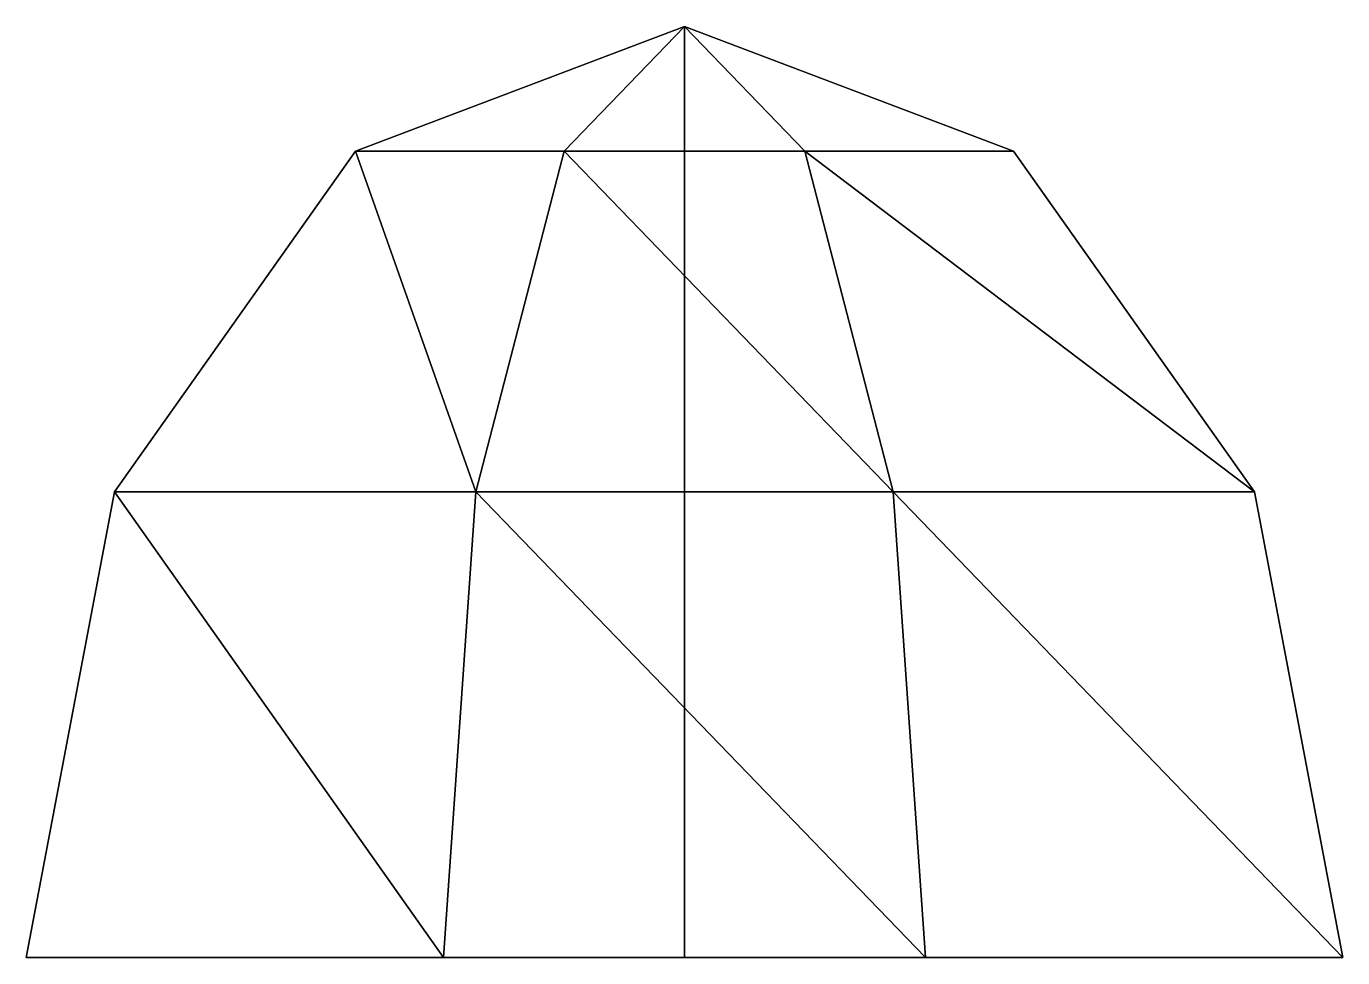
# Model space of a CAD drawing. Header units: metres. Extents: x -7.1 to 7.1, y 0 to 10.
import ezdxf

# ---------------------------------------------------------------- set-up
doc = ezdxf.new("R2010")
doc.units = ezdxf.units.M

msp = doc.modelspace()

# ---------------------------------------------------------------- linework, layer by layer
at = {"layer": 'SixteenthSphere2'}
for points in [[(-0.000015, 9.999997, -0.000038), (-3.534501, 8.659998, -3.536618), (-6.121745, 4.999998, -6.125396), (-7.068987, -0.000003, -7.0732), (-0.000015, -0.000003, -0.000038)], [(-0.000016, -0.000003, -0.000038), (7.071051, -0.000003, -7.071105), (6.123528, 4.999998, -6.123582), (3.535517, 8.659998, -3.535571), (-0.000016, 9.999997, -0.000038)]]:
    msp.add_polyline3d(points, close=True, dxfattribs=at)
for points in [[(-1.293157, 8.659998, -4.829922), (-3.534502, 8.659998, -3.536619), (-0.000017, 9.999997, -0.000038)], [(1.294556, 8.659998, -4.829538), (-1.293157, 8.659998, -4.829922), (-0.000017, 9.999997, -0.000038)], [(3.535517, 8.659998, -3.535571), (1.294556, 8.659998, -4.829538), (-0.000017, 9.999997, -0.000038)], [(-0.000016, -0.000003, -0.000038), (-0.000017, -0.000003, -0.000038), (-0.000017, 9.999997, -0.000038), (-0.000016, 9.999997, -0.000038)], [(-0.000015, 9.999997, -0.000038), (-0.000015, 9.999997, -0.000038), (-0.000015, -0.000003, -0.000038)], [(-2.239737, 4.999998, -8.365398), (-6.121747, 4.999998, -6.125397), (-3.534502, 8.659998, -3.536619)], [(-2.239737, 4.999998, -8.365398), (-3.534502, 8.659998, -3.536619), (-1.293157, 8.659998, -4.829922)], [(2.242182, 4.999998, -8.364734), (-2.239737, 4.999998, -8.365398), (-1.293157, 8.659998, -4.829922)], [(2.242182, 4.999998, -8.364734), (-1.293157, 8.659998, -4.829922), (1.294556, 8.659998, -4.829538)], [(6.123528, 4.999998, -6.123582), (2.242182, 4.999998, -8.364734), (1.294556, 8.659998, -4.829538)], [(6.123528, 4.999998, -6.123582), (1.294556, 8.659998, -4.829538), (3.535517, 8.659998, -3.535571)], [(-2.586298, -0.000003, -9.659806), (-7.068988, -0.000003, -7.0732), (-6.121747, 4.999998, -6.125397)], [(-2.586298, -0.000003, -9.659806), (-6.121747, 4.999998, -6.125397), (-2.239737, 4.999998, -8.365398)], [(2.589128, -0.000003, -9.659039), (-2.586298, -0.000003, -9.659806), (-2.239737, 4.999998, -8.365398)], [(2.589128, -0.000003, -9.659039), (-2.239737, 4.999998, -8.365398), (2.242182, 4.999998, -8.364734)], [(7.071051, -0.000003, -7.071105), (2.589128, -0.000003, -9.659039), (2.242182, 4.999998, -8.364734)], [(7.071051, -0.000003, -7.071105), (2.242182, 4.999998, -8.364734), (6.123528, 4.999998, -6.123582)], [(-0.000016, -0.000003, -0.000038), (-7.068988, -0.000003, -7.0732), (-2.586298, -0.000003, -9.659806)], [(-0.000016, -0.000003, -0.000038), (-2.586298, -0.000003, -9.659806), (2.589128, -0.000003, -9.659039)], [(-0.000016, -0.000003, -0.000038), (2.589128, -0.000003, -9.659039), (7.071051, -0.000003, -7.071105)]]:
    msp.add_3dface(points, dxfattribs=at)

doc.saveas('drawing.dxf')
